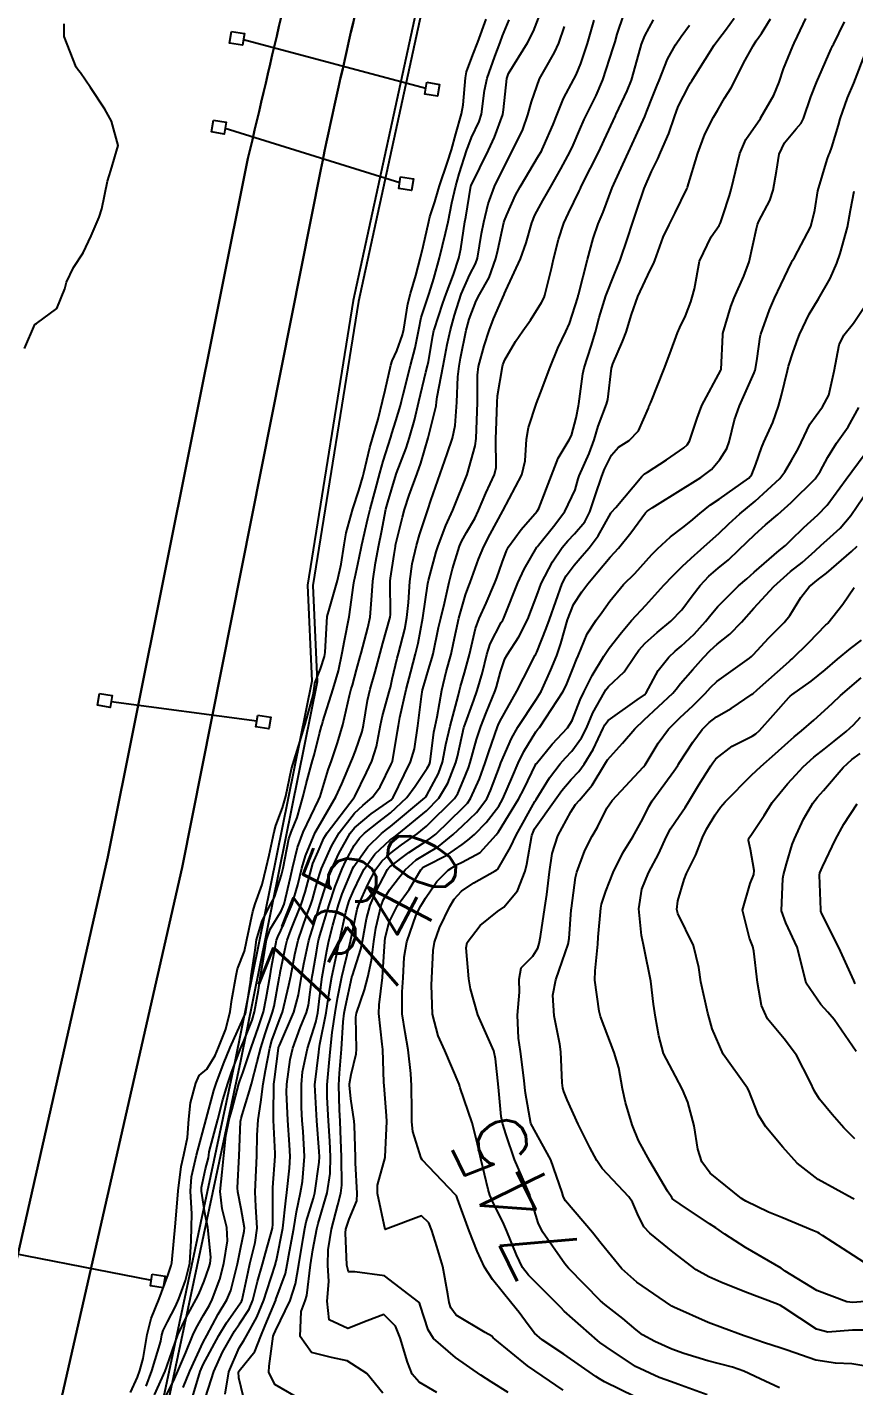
# Model space of a CAD drawing. Header units: metres. Extents: x 318500 to 325275, y 7408834 to 7428799.
# Drawn here: x 323549 to 323594.8, y 7419676.5 to 7419751.9 of the extents above; entities that cross this region are included whole.
import ezdxf
from ezdxf.enums import TextEntityAlignment as Align

# ---------------------------------------------------------------- set-up
doc = ezdxf.new("R2010")
doc.units = ezdxf.units.M
doc.header["$MEASUREMENT"] = 0
for name, color, linetype in [('Canaleta de Drenagem', 151, 'Continuous'), ('Cotas', 45, 'Continuous'), ('Curvas de Nivel 1m', 11, 'Continuous'), ('Curvas de Nivel 5m', 15, 'Continuous'), ('Linha Férrea', 20, 'Continuous'), ('Pórticos', 45, 'Continuous'), ('Vias Primárias', 230, 'Continuous')]:
    doc.layers.add(name, color=color, linetype=linetype)
doc.styles.add('Style-STANDARD', font='STANDARD.shx')

msp = doc.modelspace()

# ---------------------------------------------------------------- linework, layer by layer
at = {"layer": 'Canaleta de Drenagem'}
for points in [[(323595.116, 7419832.952), (323589.662, 7419818.973), (323585.826, 7419808.817), (323581.835, 7419795.035), (323576.178, 7419775.288), (323570.863, 7419754.222), (323567.061, 7419736.754), (323564.533, 7419720.956), (323564.768, 7419715.621), (323560.512, 7419694.585), (323553.429, 7419661.246)], [(323595.395, 7419832.842), (323589.942, 7419818.866), (323586.111, 7419808.723), (323582.123, 7419794.952), (323576.468, 7419775.21), (323571.155, 7419754.154), (323567.356, 7419736.699), (323564.834, 7419720.939), (323565.07, 7419715.597), (323560.806, 7419694.524), (323553.722, 7419661.183)]]:
    msp.add_lwpolyline(points, dxfattribs=at)
at = {"layer": 'Curvas de Nivel 1m', "flags": 128}
for points, elevation in [([(323556.039, 7419676.001), (323556.633, 7419677.321), (323556.732, 7419677.567), (323557.342, 7419679.321), (323557.792, 7419680.287), (323558.359, 7419681.306), (323558.499, 7419681.59), (323558.795, 7419682.317), (323559.059, 7419683.044), (323559.128, 7419683.295), (323559.164, 7419683.646), (323558.996, 7419685.298), (323558.842, 7419686.101), (323558.642, 7419687.303), (323558.65, 7419687.517), (323558.879, 7419688.549), (323559.031, 7419689.155), (323559.05, 7419689.298), (323559.079, 7419689.484), (323559.551, 7419691.29), (323559.839, 7419692.374), (323560.107, 7419693.283), (323560.323, 7419693.905), (323560.84, 7419695.272), (323560.973, 7419695.596), (323561.454, 7419696.797), (323561.589, 7419697.264), (323561.804, 7419698.466), (323561.927, 7419699.261), (323562.081, 7419700.213), (323562.261, 7419701.258), (323562.457, 7419701.855), (323563.066, 7419702.859), (323563.237, 7419703.248), (323563.587, 7419704.748), (323563.691, 7419705.241), (323563.968, 7419706.386), (323564.285, 7419707.233), (323565.148, 7419709.018), (323565.232, 7419709.219), (323565.687, 7419710.698), (323565.855, 7419711.21), (323566.191, 7419712.209), (323566.483, 7419713.201), (323566.863, 7419714.833), (323566.958, 7419715.194), (323567.02, 7419715.406), (323567.246, 7419716.252), (323567.45, 7419716.995), (323567.503, 7419717.188), (323567.887, 7419718.578), (323568.014, 7419719.183), (323568.108, 7419720.375), (323568.163, 7419721.181), (323568.312, 7419722.193), (323568.496, 7419723.178), (323568.631, 7419723.897), (323568.886, 7419725.175), (323568.981, 7419725.567), (323569.388, 7419726.926), (323569.473, 7419727.169), (323570.002, 7419728.571), (323570.198, 7419729.158), (323570.465, 7419730.124), (323570.716, 7419731.151), (323571.103, 7419732.782), (323571.196, 7419733.144), (323571.248, 7419733.369), (323571.495, 7419734.804), (323571.543, 7419735.095), (323571.555, 7419735.139), (323572.037, 7419736.617), (323572.217, 7419737.13), (323572.634, 7419738.216), (323572.934, 7419739.119), (323573.043, 7419739.632), (323573.269, 7419741.123), (323573.314, 7419741.392), (323573.6, 7419743.12), (323573.61, 7419743.149), (323574.576, 7419745.106), (323574.907, 7419745.835), (323575.366, 7419747.094), (323575.415, 7419747.343), (323575.601, 7419749.091), (323575.693, 7419749.373), (323576.74, 7419751.075), (323577.074, 7419751.716), (323577.59, 7419753.062)], 732), ([(323561.119, 7419675.266), (323560.725, 7419676.947), (323560.707, 7419677.27), (323560.731, 7419677.329), (323561.605, 7419678.397), (323561.95, 7419679.258), (323562.178, 7419679.844), (323562.767, 7419681.25), (323562.781, 7419681.289), (323563.303, 7419682.742), (323563.409, 7419683.241), (323563.538, 7419683.96), (323563.769, 7419685.236), (323563.919, 7419686.159), (323564.139, 7419687.231), (323564.256, 7419687.843), (323564.357, 7419689.228), (323564.287, 7419690.612), (323564.234, 7419691.23), (323564.199, 7419691.953), (323564.191, 7419693.231), (323564.255, 7419693.926), (323564.534, 7419695.227), (323564.985, 7419696.697), (323565.096, 7419697.218), (323565.303, 7419698.928), (323565.346, 7419699.215), (323565.603, 7419700.65), (323565.723, 7419701.21), (323565.934, 7419702.083), (323566.253, 7419703.202), (323566.464, 7419703.814), (323567.027, 7419705.191), (323567.05, 7419705.241), (323567.102, 7419705.335), (323567.87, 7419706.431), (323568.635, 7419707.175), (323568.915, 7419707.39), (323569.134, 7419707.562), (323571.043, 7419709.142), (323571.091, 7419709.201), (323571.152, 7419709.298), (323571.804, 7419710.497), (323572.024, 7419711.127), (323572.214, 7419712.106), (323572.44, 7419713.122), (323572.897, 7419714.785), (323572.974, 7419715.114), (323573.024, 7419715.323), (323573.245, 7419716.091), (323573.466, 7419716.899), (323573.515, 7419717.107), (323573.845, 7419718.541), (323574.052, 7419719.102), (323574.44, 7419719.958), (323574.93, 7419721.094), (323575.038, 7419721.369), (323575.327, 7419722.206), (323575.569, 7419722.854), (323575.684, 7419723.085), (323576.381, 7419724.048), (323577.27, 7419725.061), (323577.372, 7419725.215), (323578.075, 7419727.05), (323578.434, 7419728.015), (323579.056, 7419729.035), (323579.187, 7419729.27), (323579.438, 7419730.254), (323579.57, 7419730.907), (323579.59, 7419731.029), (323579.803, 7419732.69), (323579.875, 7419733.026), (323580.276, 7419734.234), (323580.511, 7419735.02), (323580.72, 7419735.814), (323581.086, 7419737.017), (323581.542, 7419738.189), (323581.874, 7419739.005), (323582.306, 7419740.262), (323582.544, 7419740.996), (323582.802, 7419741.782), (323583.218, 7419742.986), (323583.619, 7419743.924), (323583.968, 7419744.635), (323584.128, 7419744.975), (323584.574, 7419746.043), (323584.892, 7419746.968), (323585.106, 7419747.528), (323585.686, 7419748.674), (323585.791, 7419748.856), (323585.856, 7419748.958), (323586.092, 7419749.352), (323587.101, 7419750.939), (323587.354, 7419751.297), (323587.723, 7419751.775), (323588.216, 7419752.44)], 738), ([(323548.83, 7419734.089), (323549.405, 7419735.431), (323549.456, 7419735.476), (323549.501, 7419735.493), (323550.615, 7419736.318), (323551.073, 7419737.415), (323551.16, 7419737.788), (323551.542, 7419738.587), (323552.079, 7419739.402), (323552.531, 7419740.362), (323552.969, 7419741.389), (323553.124, 7419741.85), (323553.428, 7419743.383), (323553.616, 7419743.979), (323554.025, 7419745.374), (323553.65, 7419746.73), (323553.281, 7419747.386), (323552.491, 7419748.584), (323551.936, 7419749.406), (323551.82, 7419749.537), (323551.693, 7419749.72), (323551.025, 7419751.417), (323551.019, 7419752.119)], 729), ([(323555.572, 7419676.482), (323555.89, 7419677.333), (323556.387, 7419678.974), (323556.457, 7419679.333), (323556.523, 7419679.563), (323556.761, 7419680.053), (323557.202, 7419680.896), (323557.39, 7419681.321), (323557.759, 7419682.352), (323558.003, 7419683.312), (323558.068, 7419684.557), (323558.102, 7419685.311), (323558.108, 7419686.044), (323558.03, 7419687.312), (323558.089, 7419688.094), (323558.365, 7419689.308), (323558.91, 7419691.3), (323559.334, 7419692.894), (323559.458, 7419693.292), (323559.866, 7419694.377), (323560.238, 7419695.281), (323560.987, 7419696.93), (323561.09, 7419697.168), (323561.115, 7419697.269), (323561.361, 7419698.921), (323561.408, 7419699.266), (323561.619, 7419700.686), (323561.71, 7419701.263), (323562.009, 7419702.312), (323562.502, 7419703.256), (323562.694, 7419703.636), (323563.094, 7419704.866), (323563.171, 7419705.176), (323563.185, 7419705.249), (323563.496, 7419706.873), (323563.619, 7419707.243), (323563.958, 7419708.057), (323564.295, 7419709.233), (323564.459, 7419709.932), (323564.817, 7419711.225), (323564.896, 7419711.512), (323565.202, 7419712.717), (323565.307, 7419713.12), (323565.338, 7419713.218), (323565.385, 7419713.39), (323565.954, 7419715.209), (323566.247, 7419716.203), (323566.459, 7419717.202), (323566.581, 7419717.89), (323566.835, 7419719.197), (323567.079, 7419720.964), (323567.128, 7419721.193), (323567.162, 7419721.343), (323567.324, 7419722.124), (323567.511, 7419723.014), (323567.553, 7419723.188), (323567.887, 7419724.659), (323568.011, 7419725.184), (323568.297, 7419726.265), (323568.546, 7419727.178), (323568.73, 7419727.847), (323569.156, 7419729.173), (323569.219, 7419729.376), (323569.434, 7419730.074), (323569.688, 7419730.925), (323569.751, 7419731.165), (323569.841, 7419731.551), (323570.252, 7419733.158), (323570.506, 7419734.134), (323570.704, 7419735.152), (323570.847, 7419735.813), (323571.277, 7419737.144), (323571.539, 7419737.992), (323571.852, 7419739.135), (323572.194, 7419740.507), (323572.328, 7419741.133), (323572.543, 7419742.183), (323572.757, 7419743.129), (323572.953, 7419743.79), (323573.381, 7419745.122), (323573.442, 7419745.313), (323573.64, 7419745.813), (323574.057, 7419746.71), (323574.182, 7419747.112), (323574.362, 7419748.428), (323574.499, 7419749.108), (323574.919, 7419750.319), (323575.217, 7419751.097), (323575.353, 7419751.457), (323575.729, 7419752.348)], 731), ([(323556.71, 7419675.985), (323557.151, 7419676.888), (323557.332, 7419677.314), (323557.782, 7419678.351), (323558.168, 7419679.309), (323558.355, 7419679.707), (323558.767, 7419680.426), (323559.085, 7419680.985), (323559.241, 7419681.293), (323559.66, 7419682.424), (323559.882, 7419683.284), (323560.092, 7419684.551), (323560.062, 7419685.282), (323559.797, 7419686.334), (323559.677, 7419687.288), (323559.8, 7419688.363), (323559.896, 7419689.285), (323560, 7419690.383), (323560.19, 7419691.281), (323560.344, 7419691.854), (323560.729, 7419693.273), (323560.783, 7419693.432), (323560.949, 7419693.882), (323561.301, 7419694.931), (323561.409, 7419695.266), (323561.819, 7419696.424), (323562.082, 7419697.259), (323562.242, 7419698.017), (323562.452, 7419699.256), (323562.537, 7419699.745), (323562.818, 7419701.252), (323562.877, 7419701.427), (323563.055, 7419701.772), (323563.681, 7419703.241), (323564, 7419704.322), (323564.213, 7419705.233), (323564.416, 7419705.925), (323564.953, 7419707.223), (323565.133, 7419707.546), (323566.098, 7419709.206), (323566.436, 7419709.926), (323566.978, 7419711.193), (323567.037, 7419711.337), (323567.188, 7419711.751), (323567.559, 7419712.832), (323567.635, 7419713.186), (323567.864, 7419714.543), (323568.015, 7419715.182), (323568.284, 7419716.14), (323568.559, 7419717.177), (323568.71, 7419717.733), (323569.124, 7419719.172), (323569.142, 7419719.321), (323569.121, 7419721.172), (323569.134, 7419721.35), (323569.332, 7419722.655), (323569.406, 7419723.102), (323569.419, 7419723.169), (323569.794, 7419724.733), (323569.917, 7419725.162), (323570.176, 7419725.956), (323570.61, 7419727.152), (323570.814, 7419727.734), (323571.235, 7419729.143), (323571.271, 7419729.293), (323571.432, 7419729.96), (323571.669, 7419730.915), (323571.697, 7419731.136), (323571.726, 7419731.409), (323572.065, 7419733.131), (323572.29, 7419734.326), (323572.471, 7419735.125), (323572.694, 7419735.941), (323573.064, 7419737.117), (323573.541, 7419738.211), (323573.86, 7419738.794), (323573.969, 7419739.106), (323574.195, 7419740.486), (323574.312, 7419741.109), (323574.564, 7419742.137), (323574.916, 7419743.1), (323575.625, 7419744.55), (323575.909, 7419745.086), (323576.474, 7419746.252), (323576.763, 7419747.073), (323576.956, 7419747.786), (323577.411, 7419749.064), (323577.695, 7419749.593), (323578.234, 7419750.525), (323578.472, 7419751.052), (323578.799, 7419751.974)], 733), ([(323557.629, 7419676.398), (323557.995, 7419677.307), (323558.746, 7419678.926), (323558.94, 7419679.297), (323559.578, 7419680.478), (323560.062, 7419681.281), (323560.278, 7419681.788), (323560.644, 7419683.272), (323560.818, 7419684.1), (323561.019, 7419685.077), (323561.03, 7419685.268), (323560.846, 7419686.334), (323560.657, 7419687.273), (323560.65, 7419687.487), (323560.742, 7419689.272), (323560.816, 7419691.178), (323560.834, 7419691.271), (323560.848, 7419691.334), (323560.914, 7419691.546), (323561.321, 7419692.879), (323561.422, 7419693.265), (323561.739, 7419694.481), (323561.939, 7419695.26), (323562.187, 7419696.049), (323562.597, 7419697.254), (323562.677, 7419697.571), (323562.984, 7419699.25), (323562.987, 7419699.284), (323563.023, 7419699.449), (323563.337, 7419700.954), (323563.408, 7419701.245), (323563.609, 7419701.795), (323564.186, 7419703.233), (323564.402, 7419703.909), (323564.747, 7419705.225), (323564.832, 7419705.496), (323565.114, 7419706.175), (323565.44, 7419706.9), (323565.629, 7419707.213), (323567.116, 7419709.157), (323567.138, 7419709.19), (323567.15, 7419709.217), (323567.808, 7419710.546), (323568.101, 7419711.181), (323568.365, 7419712.005), (323568.583, 7419713.176), (323568.687, 7419713.704), (323569.1, 7419715.171), (323569.129, 7419715.274), (323569.238, 7419715.729), (323569.511, 7419716.911), (323569.573, 7419717.165), (323569.924, 7419718.517), (323570.052, 7419719.159), (323570.141, 7419720), (323570.207, 7419721.157), (323570.341, 7419722.138), (323570.582, 7419723.151), (323570.752, 7419723.746), (323571.204, 7419725.142), (323571.375, 7419725.66), (323571.885, 7419727.133), (323572.287, 7419728.247), (323572.575, 7419729.123), (323572.725, 7419729.826), (323572.823, 7419731.119), (323572.865, 7419732.52), (323572.943, 7419733.118), (323573.03, 7419733.564), (323573.338, 7419735.112), (323573.37, 7419735.244), (323573.509, 7419735.725), (323573.883, 7419736.749), (323574.075, 7419737.105), (323574.606, 7419738.032), (323574.99, 7419739.096), (323575.096, 7419739.558), (323575.434, 7419741.092), (323575.464, 7419741.209), (323575.587, 7419741.528), (323576.082, 7419742.604), (323576.334, 7419743.079), (323577.356, 7419744.792), (323577.517, 7419745.062), (323577.554, 7419745.139), (323577.634, 7419745.321), (323578.162, 7419746.545), (323578.361, 7419747.053), (323578.744, 7419747.979), (323579.318, 7419749.044), (323579.448, 7419749.286), (323579.699, 7419749.926), (323580.061, 7419751.035), (323580.434, 7419752.325)], 734), ([(323558.7, 7419675.333), (323559.19, 7419676.826), (323559.331, 7419677.291), (323559.816, 7419678.36), (323560.327, 7419679.276), (323560.487, 7419679.541), (323560.76, 7419679.941), (323561.289, 7419680.751), (323561.496, 7419681.263), (323561.765, 7419682.29), (323562.03, 7419683.258), (323562.203, 7419683.869), (323562.581, 7419685.252), (323562.607, 7419685.479), (323562.601, 7419687.253), (323562.612, 7419687.504), (323562.734, 7419689.252), (323562.736, 7419689.407), (323562.641, 7419691.253), (323562.643, 7419691.524), (323562.668, 7419693.253), (323562.691, 7419693.505), (323562.919, 7419695.251), (323562.928, 7419695.293), (323562.971, 7419695.394), (323563.767, 7419697.238), (323564.037, 7419698.202), (323564.203, 7419699.232), (323564.322, 7419699.939), (323564.612, 7419701.227), (323565.065, 7419702.714), (323565.222, 7419703.218), (323565.664, 7419704.639), (323565.876, 7419705.208), (323566.265, 7419706.051), (323566.902, 7419707.193), (323567.133, 7419707.479), (323568.06, 7419708.262), (323569.148, 7419709.02), (323569.288, 7419709.168), (323569.901, 7419710.427), (323570.248, 7419711.154), (323570.467, 7419711.875), (323570.646, 7419713.148), (323570.849, 7419714.768), (323570.921, 7419715.145), (323570.985, 7419715.393), (323571.247, 7419716.274), (323571.453, 7419716.941), (323571.507, 7419717.136), (323571.804, 7419718.61), (323571.926, 7419719.13), (323572.126, 7419719.955), (323572.392, 7419721.124), (323572.581, 7419721.861), (323572.959, 7419723.116), (323573.071, 7419723.387), (323573.352, 7419723.884), (323573.809, 7419724.66), (323574.025, 7419725.103), (323574.42, 7419726.059), (323574.909, 7419727.095), (323574.999, 7419727.491), (323574.985, 7419729.094), (323574.992, 7419729.528), (323575.049, 7419731.094), (323575.077, 7419731.471), (323575.343, 7419733.091), (323575.368, 7419733.194), (323575.476, 7419733.476), (323576.081, 7419734.491), (323576.477, 7419735.075), (323576.905, 7419735.673), (323577.524, 7419736.645), (323577.665, 7419736.921), (323577.71, 7419737.058), (323578.064, 7419738.536), (323578.191, 7419739.054), (323578.466, 7419740.151), (323578.758, 7419741.048), (323579.014, 7419741.62), (323579.607, 7419742.84), (323579.672, 7419742.976), (323579.698, 7419743.039), (323579.781, 7419743.206), (323580.694, 7419745.024), (323580.996, 7419745.663), (323581.614, 7419747.011), (323581.627, 7419747.044), (323581.661, 7419747.107), (323582.277, 7419748.405), (323582.503, 7419748.998), (323582.828, 7419750.119), (323583.067, 7419750.99), (323583.244, 7419751.46), (323583.731, 7419752.347)], 736), ([(323559.96, 7419676.032), (323560.171, 7419677.278), (323560.743, 7419678.605), (323560.999, 7419679.016), (323561.14, 7419679.266), (323561.719, 7419680.312), (323562.116, 7419681.257), (323562.275, 7419681.768), (323562.749, 7419683.251), (323562.764, 7419683.297), (323562.812, 7419683.473), (323563.161, 7419685.245), (323563.327, 7419686.769), (323563.379, 7419687.242), (323563.527, 7419688.593), (323563.567, 7419689.24), (323563.539, 7419689.882), (323563.443, 7419691.242), (323563.366, 7419692.811), (323563.383, 7419693.243), (323563.574, 7419694.627), (323563.717, 7419695.239), (323564.13, 7419696.382), (323564.482, 7419697.228), (323564.588, 7419697.635), (323564.796, 7419699.223), (323564.826, 7419699.42), (323565.042, 7419700.688), (323565.117, 7419701.151), (323565.133, 7419701.219), (323565.159, 7419701.326), (323565.734, 7419703.21), (323566.067, 7419704.224), (323566.448, 7419705.2), (323566.657, 7419705.646), (323567.12, 7419706.493), (323567.408, 7419706.905), (323567.686, 7419707.184), (323568.49, 7419707.822), (323569.141, 7419708.312), (323570.049, 7419709.157), (323570.514, 7419709.795), (323571.175, 7419710.802), (323571.299, 7419711.017), (323571.34, 7419711.138), (323571.549, 7419712.79), (323571.62, 7419713.134), (323571.733, 7419713.651), (323571.984, 7419715.129), (323572.234, 7419716.137), (323572.508, 7419717.121), (323572.642, 7419717.746), (323572.936, 7419719.115), (323573.303, 7419720.415), (323573.49, 7419720.926), (323573.563, 7419721.107), (323574.027, 7419722.406), (323574.312, 7419723.1), (323574.663, 7419723.784), (323575.37, 7419725.09), (323576.421, 7419727.075), (323576.609, 7419727.865), (323576.681, 7419729.071), (323576.789, 7419729.711), (323577.231, 7419731.063), (323577.456, 7419731.644), (323577.988, 7419733.052), (323578.418, 7419734.114), (323578.87, 7419735.039), (323579.062, 7419735.481), (323579.528, 7419736.929), (323579.554, 7419737.016), (323579.559, 7419737.04), (323579.575, 7419737.084), (323580.069, 7419739.032), (323580.382, 7419740.214), (323580.665, 7419741.024), (323580.932, 7419741.677), (323581.439, 7419743.013), (323581.614, 7419743.428), (323582.341, 7419744.999), (323582.751, 7419745.886), (323583.245, 7419746.986), (323583.369, 7419747.28), (323583.676, 7419748.071), (323583.94, 7419748.723), (323584.038, 7419748.977), (323584.512, 7419750.162), (323584.943, 7419750.968), (323585.259, 7419751.422), (323585.726, 7419752.059)], 737), ([(323564.253, 7419675.68), (323562.72, 7419676.567), (323562.383, 7419677.253), (323562.401, 7419677.586), (323562.634, 7419679.251), (323562.663, 7419679.349), (323562.763, 7419679.56), (323563.564, 7419681.238), (323563.871, 7419682.156), (323564.059, 7419683.231), (323564.293, 7419684.696), (323564.38, 7419685.227), (323564.457, 7419685.605), (323564.855, 7419686.91), (323564.937, 7419687.219), (323565.181, 7419688.92), (323565.195, 7419689.215), (323565.178, 7419689.501), (323565.042, 7419691.218), (323564.94, 7419693.22), (323565.167, 7419695.018), (323565.185, 7419695.217), (323565.219, 7419695.463), (323565.559, 7419697.211), (323565.76, 7419698.458), (323565.885, 7419699.207), (323566.08, 7419700.158), (323566.312, 7419701.201), (323566.665, 7419702.795), (323566.77, 7419703.194), (323566.847, 7419703.42), (323567.082, 7419703.975), (323567.476, 7419704.805), (323567.676, 7419705.184), (323568.274, 7419706.016), (323569.125, 7419706.807), (323569.334, 7419706.96), (323569.604, 7419707.163), (323571.143, 7419708.427), (323571.818, 7419709.13), (323572.326, 7419709.96), (323572.764, 7419711.116), (323572.851, 7419711.449), (323573.209, 7419713.045), (323573.224, 7419713.095), (323573.754, 7419714.575), (323573.94, 7419715.103), (323574.239, 7419716.106), (323574.48, 7419717.098), (323574.669, 7419717.696), (323575.287, 7419718.879), (323575.368, 7419719.009), (323575.408, 7419719.088), (323575.486, 7419719.281), (323576.204, 7419721.077), (323576.548, 7419721.845), (323577.26, 7419723.061), (323577.294, 7419723.107), (323577.342, 7419723.169), (323578.186, 7419724.219), (323578.817, 7419725.038), (323579.382, 7419726.257), (323579.551, 7419726.865), (323579.611, 7419727.028), (323580.164, 7419728.268), (323580.434, 7419729.02), (323580.669, 7419729.78), (323581.131, 7419731.013), (323581.199, 7419731.266), (323581.398, 7419733.011), (323581.411, 7419733.07), (323581.473, 7419733.241), (323582.016, 7419734.478), (323582.207, 7419734.999), (323582.519, 7419735.991), (323582.862, 7419736.99), (323583.545, 7419738.445), (323583.735, 7419738.791), (323583.81, 7419738.977), (323584.271, 7419740.271), (323584.597, 7419740.97), (323584.925, 7419741.631), (323585.582, 7419742.96), (323585.591, 7419742.979), (323585.611, 7419743.047), (323586.196, 7419744.952), (323586.585, 7419746.006), (323587.054, 7419746.939), (323587.281, 7419747.32), (323587.676, 7419747.997), (323588.032, 7419748.577), (323588.231, 7419748.922), (323588.733, 7419749.947), (323589.256, 7419750.907), (323589.437, 7419751.182), (323589.72, 7419751.598), (323590.227, 7419752.401)], 739), ([(323571.711, 7419676.129), (323570.723, 7419676.696), (323570.335, 7419677.146), (323570.084, 7419677.805), (323569.681, 7419679.156), (323569.42, 7419679.813), (323568.773, 7419680.451), (323567.848, 7419680.1), (323566.765, 7419679.676), (323565.732, 7419680.168), (323565.625, 7419681.207), (323565.716, 7419682.286), (323565.661, 7419683.207), (323565.671, 7419684.056), (323565.866, 7419685.205), (323566.206, 7419686.556), (323566.377, 7419687.197), (323566.43, 7419687.633), (323566.419, 7419689.197), (323566.37, 7419690.664), (323566.344, 7419691.198), (323566.304, 7419691.814), (323566.261, 7419693.2), (323566.299, 7419693.85), (323566.417, 7419695.198), (323566.506, 7419696.718), (323566.568, 7419697.196), (323566.634, 7419697.557), (323566.994, 7419699.19), (323566.996, 7419699.214), (323567.021, 7419699.287), (323567.49, 7419700.739), (323567.585, 7419701.185), (323567.807, 7419702.438), (323568.012, 7419703.181), (323568.33, 7419703.929), (323568.977, 7419705.171), (323569.029, 7419705.243), (323569.102, 7419705.313), (323570.159, 7419706.11), (323571.124, 7419706.747), (323571.363, 7419706.9), (323571.644, 7419707.132), (323573.145, 7419708.593), (323573.403, 7419708.852), (323573.579, 7419709.106), (323574.071, 7419710.196), (323574.396, 7419711.098), (323574.589, 7419711.696), (323575.077, 7419713.091), (323575.116, 7419713.186), (323575.213, 7419713.388), (323576.149, 7419715.076), (323576.512, 7419715.8), (323577.171, 7419717.061), (323577.203, 7419717.118), (323577.263, 7419717.237), (323577.779, 7419718.556), (323577.953, 7419719.05), (323578.305, 7419720.05), (323578.664, 7419721.04), (323578.883, 7419721.47), (323579.325, 7419722.06), (323579.78, 7419722.579), (323580.162, 7419723.022), (323580.669, 7419723.698), (323581.369, 7419724.954), (323581.392, 7419724.987), (323581.407, 7419725.009), (323581.638, 7419725.271), (323583.079, 7419726.985), (323583.24, 7419727.134), (323583.394, 7419727.238), (323584.45, 7419727.918), (323585.415, 7419728.591), (323585.608, 7419728.757), (323585.736, 7419728.947), (323586.146, 7419730.236), (323586.41, 7419730.94), (323587.47, 7419732.896), (323587.48, 7419732.93), (323587.575, 7419734.853), (323587.588, 7419734.929), (323588.02, 7419736.425), (323588.208, 7419736.92), (323588.748, 7419738.118), (323589.032, 7419738.908), (323589.441, 7419740.765), (323589.477, 7419740.902), (323589.504, 7419740.979), (323589.584, 7419741.177), (323590.183, 7419742.312), (323590.376, 7419742.892), (323590.562, 7419743.949), (323590.712, 7419744.889), (323591.004, 7419745.522), (323591.651, 7419746.289), (323591.922, 7419746.61), (323592.057, 7419746.874), (323592.469, 7419748.078), (323592.772, 7419748.864), (323593.591, 7419750.734), (323593.646, 7419750.851), (323593.665, 7419750.896), (323593.712, 7419750.98), (323594.336, 7419752.235)], 741), ([(323575.66, 7419676.131), (323574.725, 7419676.725), (323574.155, 7419677.096), (323572.744, 7419678.07), (323571.532, 7419679.128), (323571.233, 7419679.602), (323570.778, 7419680.977), (323570.739, 7419681.1), (323570.709, 7419681.141), (323568.801, 7419682.603), (323567.16, 7419682.831), (323566.805, 7419682.829), (323566.723, 7419683.191), (323566.64, 7419684.996), (323566.667, 7419685.193), (323566.846, 7419685.757), (323567.272, 7419686.77), (323567.294, 7419687.186), (323567.198, 7419688.874), (323567.195, 7419689.187), (323567.142, 7419690.953), (323567.119, 7419691.188), (323566.929, 7419692.432), (323566.866, 7419693.191), (323566.867, 7419693.265), (323566.949, 7419693.794), (323567.227, 7419694.926), (323567.252, 7419695.187), (323567.207, 7419696.969), (323567.25, 7419697.187), (323567.698, 7419698.495), (323567.883, 7419699.181), (323568.074, 7419700.14), (323568.215, 7419701.178), (323568.327, 7419701.908), (323568.627, 7419703.174), (323568.75, 7419703.498), (323569.083, 7419704.032), (323569.576, 7419704.68), (323569.958, 7419705.157), (323570.557, 7419705.7), (323571.114, 7419706.042), (323571.803, 7419706.447), (323572.611, 7419707.118), (323573.135, 7419707.601), (323573.909, 7419708.336), (323574.475, 7419709.097), (323574.693, 7419709.558), (323575.177, 7419710.86), (323575.241, 7419711.027), (323575.266, 7419711.089), (323575.846, 7419712.435), (323576.208, 7419713.075), (323577.226, 7419714.61), (323577.492, 7419715.056), (323578.041, 7419716.255), (323578.366, 7419717.043), (323578.591, 7419717.72), (323578.954, 7419719.035), (323579.298, 7419719.874), (323579.753, 7419720.578), (323580.092, 7419721.022), (323580.641, 7419721.696), (323581.333, 7419722.517), (323581.569, 7419722.774), (323581.783, 7419723.003), (323582.48, 7419723.866), (323583.286, 7419724.981), (323583.371, 7419725.066), (323583.652, 7419725.255), (323585.384, 7419726.315), (323585.767, 7419726.565), (323586.359, 7419726.94), (323586.943, 7419727.388), (323587.405, 7419727.927), (323587.802, 7419728.536), (323587.939, 7419728.922), (323588.218, 7419730.139), (323588.495, 7419730.914), (323589.315, 7419732.749), (323589.381, 7419732.901), (323589.399, 7419732.973), (323589.48, 7419733.543), (323589.653, 7419734.743), (323589.689, 7419734.898), (323590.175, 7419736.239), (323590.446, 7419736.891), (323590.794, 7419737.631), (323591.394, 7419738.882), (323591.449, 7419738.983), (323591.554, 7419739.149), (323592.468, 7419740.867), (323592.686, 7419741.771), (323592.853, 7419742.861), (323593.374, 7419744.6), (323593.461, 7419744.853), (323593.514, 7419744.97), (323593.636, 7419745.277), (323593.992, 7419746.508), (323594.092, 7419746.844), (323594.504, 7419748.011), (323594.841, 7419748.833), (323595.547, 7419750.661)], 742), ([(323578.718, 7419676.253), (323577.553, 7419677.048), (323576.738, 7419677.615), (323574.931, 7419679.087), (323574.842, 7419679.17), (323574.762, 7419679.25), (323574.399, 7419679.458), (323572.773, 7419680.428), (323572.49, 7419680.827), (323572.4, 7419681.116), (323572.322, 7419681.582), (323572.038, 7419683.122), (323571.714, 7419684.24), (323571.428, 7419685.131), (323571.267, 7419685.556), (323570.848, 7419685.935), (323568.84, 7419685.17), (323568.416, 7419687.174), (323568.409, 7419687.632), (323568.833, 7419689.171), (323568.841, 7419689.22), (323568.902, 7419690.407), (323568.926, 7419691.17), (323568.915, 7419691.488), (323568.781, 7419693.172), (323568.774, 7419693.34), (323568.71, 7419695.173), (323568.68, 7419695.466), (323568.487, 7419697.175), (323568.511, 7419697.661), (323568.689, 7419699.173), (323568.715, 7419699.483), (323568.816, 7419701.172), (323568.843, 7419701.381), (323569.061, 7419702.25), (323569.526, 7419703.163), (323570.18, 7419704.057), (323570.819, 7419705.144), (323570.951, 7419705.293), (323571.104, 7419705.375), (323572.263, 7419705.973), (323573.122, 7419706.557), (323573.437, 7419706.795), (323573.794, 7419707.103), (323574.452, 7419707.781), (323575.146, 7419708.691), (323575.365, 7419709.087), (323575.907, 7419710.341), (323576.226, 7419711.074), (323576.544, 7419711.716), (323577.206, 7419712.812), (323577.315, 7419712.952), (323577.397, 7419713.057), (323577.753, 7419713.59), (323578.703, 7419715.038), (323578.883, 7419715.387), (323579.249, 7419716.314), (323579.465, 7419716.82), (323579.55, 7419717.027), (323580.043, 7419718.258), (323580.547, 7419719.017), (323580.871, 7419719.438), (323581.301, 7419720.075), (323582.072, 7419720.999), (323582.696, 7419721.613), (323583.33, 7419722.312), (323583.643, 7419722.668), (323583.946, 7419722.971), (323584.676, 7419723.635), (323585.358, 7419724.15), (323585.807, 7419724.502), (323586.309, 7419724.941), (323586.902, 7419725.408), (323587.378, 7419725.739), (323589.028, 7419726.905), (323589.192, 7419727.104), (323589.402, 7419727.68), (323589.722, 7419728.591), (323589.855, 7419728.896), (323590.346, 7419729.981), (323590.668, 7419730.888), (323590.841, 7419731.501), (323591.174, 7419732.883), (323591.231, 7419733.125), (323591.485, 7419733.913), (323591.743, 7419734.63), (323591.833, 7419734.875), (323592.372, 7419736.012), (323592.89, 7419736.86), (323593.541, 7419737.988), (323593.914, 7419738.845), (323594.097, 7419739.381), (323594.488, 7419740.836), (323594.657, 7419741.771), (323594.871, 7419742.831)], 743), ([(323582.714, 7419675.885), (323581.004, 7419676.728), (323580.728, 7419676.885), (323580.531, 7419677.012), (323578.748, 7419678.249), (323577.552, 7419679.048), (323577.125, 7419679.416), (323576.768, 7419679.885), (323576.276, 7419680.568), (323575.865, 7419681.074), (323574.8, 7419682.399), (323574.353, 7419683.095), (323573.955, 7419683.967), (323573.506, 7419685.103), (323572.858, 7419686.876), (323572.797, 7419687.048), (323572.753, 7419687.112), (323570.889, 7419689.052), (323570.833, 7419689.141), (323570.379, 7419690.622), (323570.321, 7419691.149), (323570.315, 7419691.753), (323570.294, 7419693.15), (323570.265, 7419693.835), (323570.122, 7419695.153), (323569.945, 7419696.12), (323569.789, 7419697.158), (323569.788, 7419698.378), (323569.834, 7419699.158), (323569.895, 7419700.299), (323570.041, 7419701.155), (323570.563, 7419702.645), (323570.815, 7419703.144), (323570.912, 7419703.303), (323571.077, 7419703.575), (323571.713, 7419704.509), (323572.331, 7419705.122), (323572.798, 7419705.422), (323573.107, 7419705.572), (323574.104, 7419706.112), (323574.997, 7419707.091), (323575.058, 7419707.164), (323575.132, 7419707.266), (323576.246, 7419709.074), (323576.559, 7419709.669), (323577.179, 7419710.972), (323577.209, 7419711.03), (323577.233, 7419711.059), (323578.116, 7419712.127), (323578.955, 7419713.034), (323579.214, 7419713.449), (323579.669, 7419714.582), (323579.861, 7419715.024), (323580.324, 7419715.939), (323580.979, 7419717.013), (323581.091, 7419717.183), (323581.267, 7419717.451), (323581.951, 7419718.329), (323582.513, 7419718.992), (323583.299, 7419719.848), (323584.314, 7419720.965), (323584.798, 7419721.477), (323585.326, 7419722), (323585.816, 7419722.462), (323586.351, 7419722.94), (323586.882, 7419723.399), (323587.353, 7419723.818), (323587.92, 7419724.363), (323588.522, 7419724.913), (323589.377, 7419725.624), (323590.751, 7419726.886), (323591.027, 7419727.252), (323591.405, 7419727.913), (323591.768, 7419728.522), (323591.92, 7419728.873), (323592.406, 7419729.894), (323593.114, 7419730.855), (323593.457, 7419731.503), (323593.753, 7419732.846), (323594.036, 7419734.298), (323594.301, 7419734.838), (323594.836, 7419735.504), (323595.526, 7419736.557)], 744), ([(323590.723, 7419676.388), (323589.658, 7419676.886), (323588.736, 7419677.319), (323588.11, 7419677.539), (323586.744, 7419677.888), (323585.406, 7419678.288), (323584.754, 7419678.537), (323583.802, 7419678.964), (323583.126, 7419679.337), (323582.766, 7419679.605), (323582.023, 7419680.242), (323581.03, 7419681.006), (323580.783, 7419681.217), (323579.006, 7419683.028), (323578.814, 7419683.265), (323577.579, 7419685.049), (323577.336, 7419685.544), (323576.875, 7419687.06), (323576.861, 7419687.101), (323576.014, 7419689.073), (323575.558, 7419690.433), (323575.358, 7419691.083), (323575.284, 7419691.445), (323575.138, 7419693.087), (323574.964, 7419694.657), (323574.872, 7419695.091), (323574.796, 7419695.267), (323573.992, 7419697.1), (323573.57, 7419698.549), (323573.477, 7419699.105), (323573.328, 7419700.825), (323573.39, 7419701.107), (323574.105, 7419702.054), (323575.067, 7419702.833), (323575.419, 7419703.085), (323576.179, 7419703.978), (323576.616, 7419705.067), (323576.7, 7419705.472), (323576.975, 7419707.062), (323577.134, 7419707.425), (323578.269, 7419709.043), (323578.637, 7419709.558), (323579.167, 7419710.169), (323579.58, 7419710.619), (323579.88, 7419711.023), (323580.379, 7419711.831), (323580.937, 7419713.013), (323581.023, 7419713.201), (323581.214, 7419713.448), (323582.833, 7419714.593), (323583.229, 7419714.876), (323583.317, 7419714.979), (323583.996, 7419716.221), (323584.576, 7419716.96), (323584.935, 7419717.285), (323585.269, 7419717.576), (323585.98, 7419718.243), (323586.624, 7419718.937), (323586.919, 7419719.308), (323587.298, 7419719.766), (323588.455, 7419720.913), (323588.908, 7419721.314), (323589.322, 7419721.678), (323590.714, 7419722.879), (323591.052, 7419723.167), (323591.349, 7419723.448), (323592.065, 7419724.157), (323592.856, 7419724.855), (323593.376, 7419725.401), (323594.43, 7419726.834), (323595.414, 7419728.189)], 746), ([(323596.05, 7419677.49), (323594.744, 7419677.725), (323593.83, 7419677.748), (323592.746, 7419677.931), (323591.144, 7419678.476), (323590.756, 7419678.604), (323589.892, 7419678.883), (323589.046, 7419679.179), (323588.764, 7419679.281), (323587.567, 7419679.717), (323586.771, 7419680.02), (323584.864, 7419680.864), (323584.78, 7419680.903), (323584.748, 7419680.919), (323584.7, 7419680.951), (323582.799, 7419682.253), (323581.972, 7419682.993), (323580.831, 7419684.4), (323580.345, 7419685.015), (323578.857, 7419686.775), (323578.764, 7419686.936), (323578.726, 7419687.032), (323578.656, 7419687.24), (323578.035, 7419689.043), (323576.92, 7419691.06), (323576.628, 7419692.756), (323576.592, 7419693.065), (323576.551, 7419693.461), (323576.355, 7419695.069), (323576.246, 7419695.807), (323576.193, 7419697.072), (323576.294, 7419698.352), (323576.275, 7419699.071), (323576.384, 7419699.715), (323577.039, 7419700.351), (323577.31, 7419700.792), (323577.386, 7419701.055), (323577.455, 7419701.453), (323577.706, 7419703.051), (323577.805, 7419703.773), (323577.962, 7419705.047), (323578.108, 7419706.053), (323578.415, 7419707.041), (323579.143, 7419708.363), (323579.405, 7419708.77), (323579.619, 7419709.025), (323580.327, 7419709.854), (323581.035, 7419711.011), (323581.087, 7419711.105), (323581.184, 7419711.26), (323582.005, 7419712.191), (323582.697, 7419712.988), (323583.215, 7419713.484), (323584.797, 7419714.956), (323584.998, 7419715.189), (323585.238, 7419715.491), (323585.917, 7419716.279), (323586.502, 7419716.938), (323586.873, 7419717.326), (323587.271, 7419717.671), (323587.964, 7419718.236), (323588.622, 7419718.91), (323589.298, 7419719.682), (323590.406, 7419720.884), (323591.328, 7419721.714), (323591.979, 7419722.218), (323592.705, 7419722.856), (323593.028, 7419723.17), (323593.349, 7419723.448), (323594.082, 7419724.116), (323594.685, 7419724.83), (323595.386, 7419725.864)], 747), ([(323595.555, 7419679.596), (323594.768, 7419679.589), (323593.408, 7419679.482), (323592.768, 7419679.643), (323590.921, 7419680.869), (323590.781, 7419680.962), (323590.616, 7419681.039), (323588.792, 7419681.709), (323587.47, 7419682.25), (323586.804, 7419682.544), (323586.09, 7419682.937), (323584.824, 7419683.911), (323583.526, 7419684.97), (323583.199, 7419685.331), (323582.851, 7419686.046), (323582.574, 7419686.701), (323582.36, 7419686.987), (323580.883, 7419688.57), (323580.586, 7419689.013), (323580.194, 7419689.724), (323579.542, 7419691.024), (323578.933, 7419692.372), (323578.747, 7419692.842), (323578.694, 7419693.034), (323578.66, 7419693.319), (323578.593, 7419695.036), (323578.538, 7419695.475), (323578.225, 7419697.042), (323578.152, 7419698.183), (323578.31, 7419699.041), (323578.491, 7419699.575), (323578.997, 7419701.031), (323579.055, 7419701.344), (323579.171, 7419702.937), (323579.179, 7419703.029), (323579.403, 7419704.721), (323579.476, 7419705.026), (323579.917, 7419706.223), (323580.337, 7419707.018), (323580.632, 7419707.518), (323581.146, 7419708.567), (323581.434, 7419709.006), (323583.179, 7419710.871), (323583.261, 7419710.979), (323583.992, 7419712.174), (323584.572, 7419712.96), (323585.217, 7419713.616), (323585.909, 7419714.258), (323586.59, 7419714.936), (323586.898, 7419715.279), (323587.247, 7419715.616), (323589.053, 7419716.903), (323589.168, 7419716.995), (323589.263, 7419717.088), (323590.129, 7419718.036), (323590.98, 7419718.875), (323591.296, 7419719.272), (323591.898, 7419720.277), (323592.377, 7419720.859), (323592.896, 7419721.282), (323593.328, 7419721.629), (323594.725, 7419722.829), (323595.042, 7419723.127)], 748), ([(323596.338, 7419681.246), (323594.785, 7419681.13), (323594.453, 7419681.157), (323592.794, 7419681.794), (323591.04, 7419682.868), (323590.812, 7419683.027), (323590.461, 7419683.23), (323588.829, 7419684.172), (323587.696, 7419684.917), (323587.185, 7419685.267), (323586.846, 7419685.486), (323585.218, 7419686.585), (323584.859, 7419686.823), (323584.789, 7419686.881), (323584.74, 7419686.952), (323584.514, 7419687.306), (323583.525, 7419688.97), (323582.907, 7419690.12), (323582.542, 7419690.986), (323582.169, 7419692.228), (323582.002, 7419692.994), (323581.8, 7419694.155), (323581.554, 7419695.001), (323580.992, 7419696.467), (323580.793, 7419697.012), (323580.716, 7419697.3), (323580.471, 7419699.015), (323580.5, 7419699.543), (323580.638, 7419701.014), (323580.663, 7419701.407), (323580.805, 7419703.013), (323580.85, 7419703.245), (323581.09, 7419703.966), (323581.488, 7419705.004), (323582.023, 7419706.09), (323582.584, 7419706.988), (323583.145, 7419707.99), (323583.472, 7419708.658), (323583.655, 7419708.973), (323584.856, 7419710.634), (323585.083, 7419710.951), (323585.124, 7419711.008), (323585.182, 7419711.104), (323585.909, 7419712.233), (323586.44, 7419712.938), (323586.815, 7419713.333), (323587.221, 7419713.636), (323588.043, 7419714.103), (323589.212, 7419714.9), (323589.24, 7419714.924), (323589.492, 7419715.146), (323591.259, 7419716.725), (323591.339, 7419716.79), (323591.428, 7419716.868), (323592.359, 7419717.774), (323593.288, 7419718.746), (323593.344, 7419718.795), (323593.403, 7419718.848), (323594.233, 7419719.909), (323594.861, 7419720.827)], 749), ([(323594.861, 7419686.869), (323594.763, 7419686.919), (323592.877, 7419687.95), (323591.712, 7419688.862), (323590.903, 7419689.751), (323589.962, 7419690.884), (323589.565, 7419691.529), (323589.019, 7419692.899), (323588.942, 7419693.03), (323587.6, 7419694.921), (323586.991, 7419696.312), (323586.815, 7419696.932), (323586.747, 7419697.188), (323586.36, 7419698.937), (323586.252, 7419699.718), (323585.943, 7419700.941), (323585.077, 7419702.721), (323585.023, 7419702.951), (323585.085, 7419703.428), (323585.427, 7419704.617), (323585.568, 7419704.945), (323586.075, 7419705.981), (323586.444, 7419706.937), (323586.667, 7419707.405), (323587.149, 7419708.204), (323587.448, 7419708.633), (323587.709, 7419708.922), (323589.175, 7419710.408), (323589.679, 7419710.893), (323590.478, 7419711.593), (323591.201, 7419712.241), (323591.539, 7419712.533), (323591.94, 7419712.863), (323592.623, 7419713.452), (323593.227, 7419713.988), (323593.666, 7419714.411), (323594.103, 7419714.837), (323595.25, 7419715.813)], 751), ([(323594.911, 7419690.207), (323594.293, 7419690.829), (323593.643, 7419691.556), (323592.936, 7419692.415), (323592.663, 7419692.853), (323592.417, 7419693.386), (323591.675, 7419694.863), (323590.983, 7419695.765), (323590.064, 7419696.884), (323589.733, 7419697.615), (323589.511, 7419698.893), (323589.302, 7419700.64), (323589.245, 7419700.897), (323589.057, 7419701.354), (323588.663, 7419702.906), (323589.095, 7419704.399), (323589.29, 7419704.897), (323589.321, 7419705.114), (323589.121, 7419706.27), (323589.002, 7419706.776), (323589.025, 7419706.902), (323589.065, 7419706.967), (323589.132, 7419707.054), (323589.865, 7419708.173), (323590.325, 7419708.883), (323591.171, 7419709.926), (323591.621, 7419710.42), (323592.037, 7419710.861), (323592.634, 7419711.41), (323593.195, 7419711.856), (323593.753, 7419712.29), (323594.428, 7419712.832), (323594.833, 7419713.209), (323595.222, 7419713.631)], 752), ([(323594.974, 7419695.055), (323593.757, 7419696.839), (323593.412, 7419697.252), (323593.008, 7419697.665), (323592.201, 7419698.858), (323591.92, 7419699.978), (323591.712, 7419700.863), (323591.07, 7419702.202), (323590.843, 7419702.874), (323590.902, 7419704.677), (323590.945, 7419704.872), (323591.109, 7419705.478), (323591.434, 7419706.558), (323591.548, 7419706.866), (323592.052, 7419707.955), (323592.58, 7419708.856), (323592.838, 7419709.179), (323593.167, 7419709.561), (323594.261, 7419710.834), (323594.735, 7419711.278), (323595.192, 7419711.602)], 753), ([(323594.93, 7419698.821), (323594.845, 7419699), (323594.007, 7419700.836), (323593.078, 7419702.707), (323593.023, 7419702.851), (323593.012, 7419702.92), (323592.942, 7419704.852), (323592.966, 7419704.987), (323593.107, 7419705.325), (323593.827, 7419706.84), (323594.296, 7419707.679), (323595.04, 7419708.822)], 754)]:
    msp.add_lwpolyline(points, dxfattribs=dict(at, elevation=elevation))
at = {"layer": 'Curvas de Nivel 5m', "flags": 128}
for points, elevation in [([(323558.145, 7419675.869), (323558.569, 7419677.302), (323558.734, 7419677.685), (323559.618, 7419679.287), (323560.043, 7419679.999), (323560.777, 7419681.043), (323560.868, 7419681.18), (323560.9, 7419681.269), (323561.238, 7419682.831), (323561.338, 7419683.265), (323561.622, 7419684.462), (323561.729, 7419685.261), (323561.662, 7419686.447), (323561.624, 7419687.262), (323561.675, 7419688.465), (323561.72, 7419689.262), (323561.74, 7419690.423), (323561.799, 7419691.261), (323561.941, 7419692.244), (323562.079, 7419693.259), (323562.202, 7419694.007), (323562.441, 7419695.255), (323562.557, 7419695.671), (323562.986, 7419696.815), (323563.136, 7419697.248), (323563.503, 7419698.752), (323563.598, 7419699.241), (323563.827, 7419700.449), (323564.019, 7419701.235), (323564.496, 7419702.66), (323564.71, 7419703.225), (323564.8, 7419703.498), (323565.09, 7419704.542), (323565.251, 7419705.065), (323565.304, 7419705.217), (323565.859, 7419706.469), (323566.284, 7419707.203), (323567.141, 7419708.298), (323567.604, 7419708.727), (323568.14, 7419709.18), (323568.568, 7419709.767), (323569.178, 7419711.023), (323569.229, 7419711.12), (323569.242, 7419711.169), (323569.529, 7419712.841), (323569.575, 7419713.165), (323569.651, 7419713.6), (323570.012, 7419715.158), (323570.257, 7419716.143), (323570.532, 7419717.151), (323570.679, 7419717.739), (323570.936, 7419719.145), (323571.216, 7419721.049), (323571.23, 7419721.141), (323571.238, 7419721.214), (323571.315, 7419721.5), (323571.672, 7419722.798), (323571.773, 7419723.134), (323572.209, 7419724.276), (323572.587, 7419725.122), (323573.39, 7419727.11), (323573.83, 7419728.689), (323573.884, 7419729.105), (323573.954, 7419730.593), (323573.965, 7419731.105), (323573.957, 7419732.613), (323574.021, 7419733.104), (323574.337, 7419734.251), (323574.604, 7419735.099), (323574.853, 7419735.754), (323575.438, 7419737.091), (323575.467, 7419737.155), (323575.532, 7419737.312), (323576.352, 7419739.078), (323576.672, 7419739.965), (323576.978, 7419741.069), (323577.15, 7419741.503), (323577.599, 7419742.322), (323577.867, 7419742.796), (323578.016, 7419743.056), (323578.596, 7419744.074), (323579.116, 7419745.045), (323579.281, 7419745.397), (323579.648, 7419746.261), (323579.885, 7419746.809), (323579.99, 7419747.035), (323580.554, 7419748.149), (323580.927, 7419749.021), (323581.495, 7419750.8), (323581.559, 7419751.012), (323581.595, 7419751.129), (323581.718, 7419751.544), (323582.088, 7419752.651)], 735), ([(323568.714, 7419676.094), (323567.819, 7419677.179), (323566.74, 7419677.879), (323565.87, 7419678.077), (323564.747, 7419678.341), (323564.133, 7419679.229), (323564.172, 7419680.627), (323564.406, 7419681.226), (323564.491, 7419681.518), (323564.694, 7419683.222), (323564.818, 7419684.058), (323565.053, 7419685.217), (323565.132, 7419685.513), (323565.621, 7419687.209), (323565.789, 7419688.293), (323565.807, 7419689.206), (323565.767, 7419690.075), (323565.694, 7419691.208), (323565.619, 7419692.521), (323565.623, 7419693.21), (323565.731, 7419694.436), (323565.799, 7419695.208), (323565.891, 7419696.118), (323566.064, 7419697.204), (323566.205, 7419697.999), (323566.436, 7419699.199), (323566.545, 7419699.68), (323566.92, 7419701.192), (323567.056, 7419701.796), (323567.287, 7419702.968), (323567.359, 7419703.187), (323567.903, 7419704.366), (323568.332, 7419705.178), (323568.65, 7419705.632), (323569.113, 7419706.062), (323569.747, 7419706.534), (323570.613, 7419707.148), (323571.134, 7419707.573), (323572.686, 7419709.117), (323572.871, 7419709.397), (323573.165, 7419710.098), (323573.462, 7419710.821), (323573.562, 7419711.106), (323573.916, 7419712.386), (323574.151, 7419713.101), (323574.442, 7419713.873), (323574.947, 7419715.093), (323575.018, 7419715.307), (323575.246, 7419716.15), (323575.483, 7419716.86), (323575.604, 7419717.085), (323576.255, 7419718.096), (323576.75, 7419719.068), (323577.305, 7419720.539), (323577.507, 7419721.057), (323578.123, 7419722.253), (323578.659, 7419723.04), (323578.97, 7419723.412), (323579.352, 7419723.811), (323579.919, 7419724.467), (323580.207, 7419725.022), (323580.489, 7419725.909), (323580.866, 7419727.015), (323581.018, 7419727.391), (323581.408, 7419728.182), (323581.794, 7419728.624), (323582.379, 7419728.996), (323582.898, 7419729.518), (323583.447, 7419730.791), (323583.497, 7419730.931), (323583.519, 7419730.979), (323583.579, 7419731.107), (323584.323, 7419732.971), (323584.641, 7419733.81), (323585.06, 7419734.964), (323585.198, 7419735.269), (323585.514, 7419735.92), (323585.795, 7419736.686), (323585.886, 7419736.955), (323586.002, 7419737.42), (323586.275, 7419738.949), (323586.927, 7419740.297), (323587.367, 7419740.933), (323587.443, 7419741.071), (323587.588, 7419741.461), (323587.942, 7419742.588), (323588.037, 7419742.924), (323588.165, 7419743.472), (323588.515, 7419744.917), (323588.855, 7419745.698), (323589.66, 7419746.87), (323589.673, 7419746.887), (323590.412, 7419748.16), (323590.708, 7419748.89), (323590.952, 7419749.632), (323591.461, 7419750.882), (323591.541, 7419751.053), (323591.718, 7419751.441), (323592.185, 7419752.422)], 740), ([(323554.712, 7419676.134), (323555.091, 7419676.978), (323555.219, 7419677.343), (323555.405, 7419678.012), (323555.626, 7419679.341), (323555.858, 7419680.245), (323556.305, 7419681.335), (323556.438, 7419681.68), (323556.8, 7419682.676), (323556.964, 7419683.171), (323557.001, 7419683.327), (323557.02, 7419683.535), (323557.191, 7419685.325), (323557.315, 7419686.861), (323557.345, 7419687.323), (323557.525, 7419688.676), (323557.67, 7419689.318), (323557.881, 7419690.296), (323557.953, 7419691.314), (323558.033, 7419692.203), (323558.329, 7419693.309), (323558.518, 7419693.735), (323558.952, 7419694.079), (323559.413, 7419694.844), (323559.601, 7419695.291), (323560.005, 7419696.31), (323560.231, 7419697.281), (323560.338, 7419697.942), (323560.578, 7419699.277), (323560.645, 7419699.656), (323561.041, 7419700.641), (323561.151, 7419701.167), (323561.166, 7419701.269), (323561.491, 7419702.84), (323561.629, 7419703.264), (323562.01, 7419704.337), (323562.244, 7419705.259), (323562.398, 7419705.97), (323562.689, 7419707.254), (323562.778, 7419707.609), (323563.143, 7419708.592), (323563.33, 7419709.247), (323563.651, 7419710.764), (323563.784, 7419711.241), (323564.125, 7419712.308), (323564.396, 7419713.232), (323564.843, 7419714.842), (323564.899, 7419715.225), (323564.936, 7419715.523), (323565.246, 7419716.312), (323565.48, 7419716.994), (323565.515, 7419717.216), (323565.595, 7419718.906), (323565.628, 7419719.215), (323565.745, 7419719.664), (323566.204, 7419721.207), (323566.408, 7419722.12), (323566.568, 7419723.202), (323566.682, 7419723.868), (323567.042, 7419725.195), (323567.38, 7419726.212), (323567.609, 7419726.967), (323567.666, 7419727.187), (323567.995, 7419728.601), (323568.153, 7419729.183), (323568.447, 7419730.168), (323568.702, 7419731.177), (323568.841, 7419731.791), (323569.162, 7419733.173), (323569.235, 7419733.411), (323569.482, 7419733.965), (323569.808, 7419734.853), (323569.869, 7419735.164), (323570.097, 7419736.586), (323570.241, 7419737.159), (323570.54, 7419738.155), (323570.799, 7419739.151), (323570.943, 7419739.766), (323571.263, 7419741.145), (323571.328, 7419741.4), (323571.596, 7419742.236), (323571.794, 7419742.952), (323571.848, 7419743.138), (323572.309, 7419744.447), (323572.518, 7419745.131), (323572.762, 7419746.01), (323573.081, 7419747.126), (323573.169, 7419747.623), (323573.293, 7419749.124), (323573.357, 7419749.46), (323573.703, 7419750.402), (323573.98, 7419751.116), (323574.45, 7419752.388)], 730), ([(323586.716, 7419676.002), (323585.077, 7419676.594), (323584.726, 7419676.716), (323584.044, 7419676.96), (323582.739, 7419677.573), (323581.1, 7419678.659), (323580.758, 7419678.906), (323580.626, 7419679.011), (323578.776, 7419680.649), (323578.586, 7419680.841), (323578.399, 7419681.036), (323576.804, 7419682.637), (323576.469, 7419683.065), (323576.12, 7419683.771), (323575.588, 7419685.079), (323575.365, 7419685.602), (323574.855, 7419686.616), (323574.649, 7419687.092), (323574.56, 7419687.398), (323574.142, 7419689.097), (323573.93, 7419690.074), (323573.668, 7419691.103), (323573.006, 7419693.042), (323572.981, 7419693.11), (323572.942, 7419693.241), (323572.154, 7419695.122), (323571.787, 7419695.937), (323571.459, 7419697.133), (323571.407, 7419698.741), (323571.424, 7419699.134), (323571.506, 7419700.67), (323571.581, 7419701.132), (323571.859, 7419701.929), (323572.426, 7419703.12), (323572.676, 7419703.516), (323573.083, 7419703.963), (323573.757, 7419704.436), (323574.944, 7419705.092), (323575.045, 7419705.146), (323575.102, 7419705.193), (323575.796, 7419706.403), (323576.109, 7419707.075), (323577.149, 7419708.945), (323577.218, 7419709.059), (323577.958, 7419710.258), (323578.56, 7419711.039), (323578.851, 7419711.369), (323579.191, 7419711.739), (323579.745, 7419712.481), (323580.01, 7419713.022), (323580.373, 7419713.864), (323581.008, 7419715.012), (323581.094, 7419715.15), (323581.235, 7419715.325), (323582.097, 7419716.148), (323582.673, 7419716.989), (323582.911, 7419717.339), (323583.271, 7419717.732), (323583.926, 7419718.325), (323584.686, 7419718.959), (323585.296, 7419719.595), (323585.876, 7419720.373), (323586.317, 7419720.94), (323586.8, 7419721.453), (323587.325, 7419721.897), (323587.893, 7419722.36), (323588.475, 7419722.913), (323588.905, 7419723.348), (323589.353, 7419723.772), (323589.952, 7419724.3), (323590.63, 7419724.881), (323591.377, 7419725.55), (323592.7, 7419726.86), (323592.988, 7419727.264), (323593.408, 7419728.063), (323593.895, 7419728.843), (323594.526, 7419729.742), (323595.119, 7419730.825)], 745), ([(323596.287, 7419682.798), (323594.824, 7419683.727), (323593.116, 7419684.846), (323592.95, 7419684.958), (323592.842, 7419685.014), (323592.575, 7419685.12), (323590.85, 7419685.836), (323590.113, 7419686.142), (323588.859, 7419686.75), (323588.761, 7419686.803), (323588.608, 7419686.904), (323586.881, 7419688.305), (323586.414, 7419688.935), (323586.2, 7419689.638), (323585.984, 7419690.939), (323585.632, 7419692.244), (323585.343, 7419692.946), (323584.951, 7419693.684), (323584.291, 7419694.96), (323584.022, 7419695.927), (323583.842, 7419696.967), (323583.736, 7419697.698), (323583.591, 7419698.971), (323583.219, 7419700.806), (323583.172, 7419700.978), (323583.058, 7419701.5), (323582.909, 7419702.983), (323583.091, 7419704.079), (323583.46, 7419704.975), (323584.024, 7419706.058), (323584.436, 7419706.96), (323584.667, 7419707.427), (323585.148, 7419708.136), (323585.49, 7419708.612), (323585.692, 7419708.945), (323586.246, 7419709.863), (323586.906, 7419710.933), (323587.016, 7419711.098), (323587.186, 7419711.31), (323588.097, 7419712.016), (323589.205, 7419712.576), (323589.401, 7419712.703), (323589.606, 7419712.894), (323590.375, 7419713.731), (323591.238, 7419714.727), (323591.307, 7419714.801), (323591.4, 7419714.868), (323592.475, 7419715.631), (323593.254, 7419716.251), (323593.939, 7419716.84), (323594.663, 7419717.435), (323595.276, 7419717.91)], 750)]:
    msp.add_lwpolyline(points, dxfattribs=dict(at, elevation=elevation))
at = {"layer": 'Linha Férrea'}
for points in [[(323843.705, 7420529.863, -0.339852), (323771.4, 7420065.587), (323704.487, 7420002.468, 0.137972), (323573.117, 7419776.141), (323569.018, 7419760.257, 0.009911), (323565.266, 7419744.042), (323557.569, 7419705.285), (323544.41, 7419647.347), (323509.546, 7419502.298), (323475.425, 7419363.32), (323454.167, 7419264.774, -0.048865), (323374.489, 7419022.071), (323336.216, 7418936.841), (323318.171, 7418898.232), (323303.703, 7418864.835, 0.016709)], [(323303.703, 7418864.835), (323318.171, 7418898.232), (323336.216, 7418936.841), (323374.489, 7419022.071, 0.048865), (323454.167, 7419264.774), (323475.425, 7419363.32), (323509.546, 7419502.298), (323544.41, 7419647.347), (323557.569, 7419705.285), (323565.266, 7419744.042, -0.009911), (323569.018, 7419760.257), (323573.117, 7419776.141, -0.137972), (323704.487, 7420002.468), (323771.4, 7420065.587, 0.339852), (323843.705, 7420529.863, 0.104587)], [(323840.146, 7420527.887, -0.339824), (323768.602, 7420068.543), (323704.141, 7420007.763, 0.140169), (323569.283, 7419777.13), (323565.155, 7419761.392, -0.000234), (323561.228, 7419744.645), (323553.453, 7419705.875), (323540.362, 7419648.042), (323505.529, 7419503.284), (323471.394, 7419364.249), (323450.124, 7419265.645, -0.047372), (323375.492, 7419034.63), (323347.077, 7418970.203), (323316.211, 7418903.384), (323295.96, 7418857.357)], [(323295.96, 7418857.357), (323316.211, 7418903.384), (323347.077, 7418970.203), (323375.492, 7419034.63, 0.047372), (323450.124, 7419265.645), (323471.394, 7419364.249), (323505.529, 7419503.284), (323540.362, 7419648.042), (323553.453, 7419705.875), (323561.228, 7419744.645, 0.000234), (323565.155, 7419761.392), (323569.283, 7419777.13, -0.140169), (323704.141, 7420007.763), (323768.602, 7420068.543, 0.339824), (323840.146, 7420527.887, 0.098634)]]:
    msp.add_lwpolyline(points, format="xyb", dxfattribs=at)
at = {"layer": 'Pórticos'}
for points in [[(323560.319, 7419751.705), (323561.027, 7419751.589), (323560.919, 7419750.937), (323560.212, 7419751.054)], [(323571.144, 7419748.881), (323571.852, 7419748.764), (323571.744, 7419748.112), (323571.036, 7419748.229)], [(323559.31, 7419746.777), (323560.017, 7419746.66), (323559.909, 7419746.008), (323559.202, 7419746.125)], [(323569.701, 7419743.635), (323570.409, 7419743.518), (323570.301, 7419742.866), (323569.594, 7419742.983)], [(323552.989, 7419714.938), (323553.696, 7419714.821), (323553.589, 7419714.17), (323552.881, 7419714.287)], [(323561.78, 7419713.741), (323562.488, 7419713.624), (323562.38, 7419712.972), (323561.673, 7419713.089)], [(323555.92, 7419682.699), (323556.627, 7419682.583), (323556.519, 7419681.931), (323555.812, 7419682.048)]]:
    msp.add_lwpolyline(points, close=True, dxfattribs=at)
for points in [[(323560.973, 7419751.263), (323571.09, 7419748.555)], [(323559.963, 7419746.334), (323569.648, 7419743.309)], [(323553.642, 7419714.496), (323561.727, 7419713.415)], [(323545.815, 7419684.325), (323555.866, 7419682.373)]]:
    msp.add_lwpolyline(points, dxfattribs=at)
at = {"layer": 'Vias Primárias'}
for points in [[(323415.833, 7419583.302), (323419.047, 7419572.746), (323421.03, 7419562.086), (323421.351, 7419557.374), (323421.618, 7419546.016), (323420.655, 7419534.774), (323419.854, 7419529.552), (323419.495, 7419524.986, 0.238184), (323422.135, 7419522.665), (323425.333, 7419521.775), (323439.384, 7419519.04), (323447.038, 7419517.341, 0.392019), (323449.506, 7419518.783), (323449.894, 7419520.081), (323454.112, 7419536.783), (323456.933, 7419548.508), (323462.14, 7419572.405), (323463.204, 7419579.599, 0.075507), (323463.151, 7419593.445, 0), (323461.926, 7419601.304, 0.173993), (323443.828, 7419629.608, 0.279998), (323404.325, 7419640.182, 0.277838)], [(323934.92, 7420316.776, 0), (323936.242, 7420308.849)], [(323715.644, 7420145.548, 0), (323709.04, 7420132.939)], [(323939.281, 7420278.615, 0), (323933.27, 7420270.921)], [(323836.404, 7420021.217), (323839.692, 7420014.547, -0.172492), (323840.737, 7420005.613, 0), (323839.679, 7420000.995, -0.226003), (323822.498, 7419987.869), (323816.045, 7419986.261), (323809.838, 7419985.761), (323797.857, 7419985.557), (323783.43, 7419986.553), (323778.024, 7419986.103, 0.920221), (323778.024, 7419984.652), (323787.034, 7419982.652), (323805.471, 7419977.44), (323826.967, 7419970.976), (323850.367, 7419962.962), (323868.105, 7419955.747), (323881.534, 7419947.778), (323892.006, 7419939.962), (323903.28, 7419930.644), (323910.885, 7419924.39)], [(323831.088, 7420001.787, 0), (323833.844, 7420008.443, 0.220888)]]:
    msp.add_lwpolyline(points, format="xyb", dxfattribs=at)

# ---------------------------------------------------------------- texts
at = {"layer": 'Cotas', "style": 'Style-STANDARD'}
for s, rotation, p in [('740', 62.45021, (323569.427, 7419702.84, 740)), ('735', 68.07321, (323565.266, 7419701.975, 735)), ('745', 116.2807, (323576.094, 7419686.97, 745))]:
    msp.add_text(s, height=4, rotation=rotation, dxfattribs=at).set_placement(p, align=Align.MIDDLE_CENTER)

doc.saveas('drawing.dxf')
